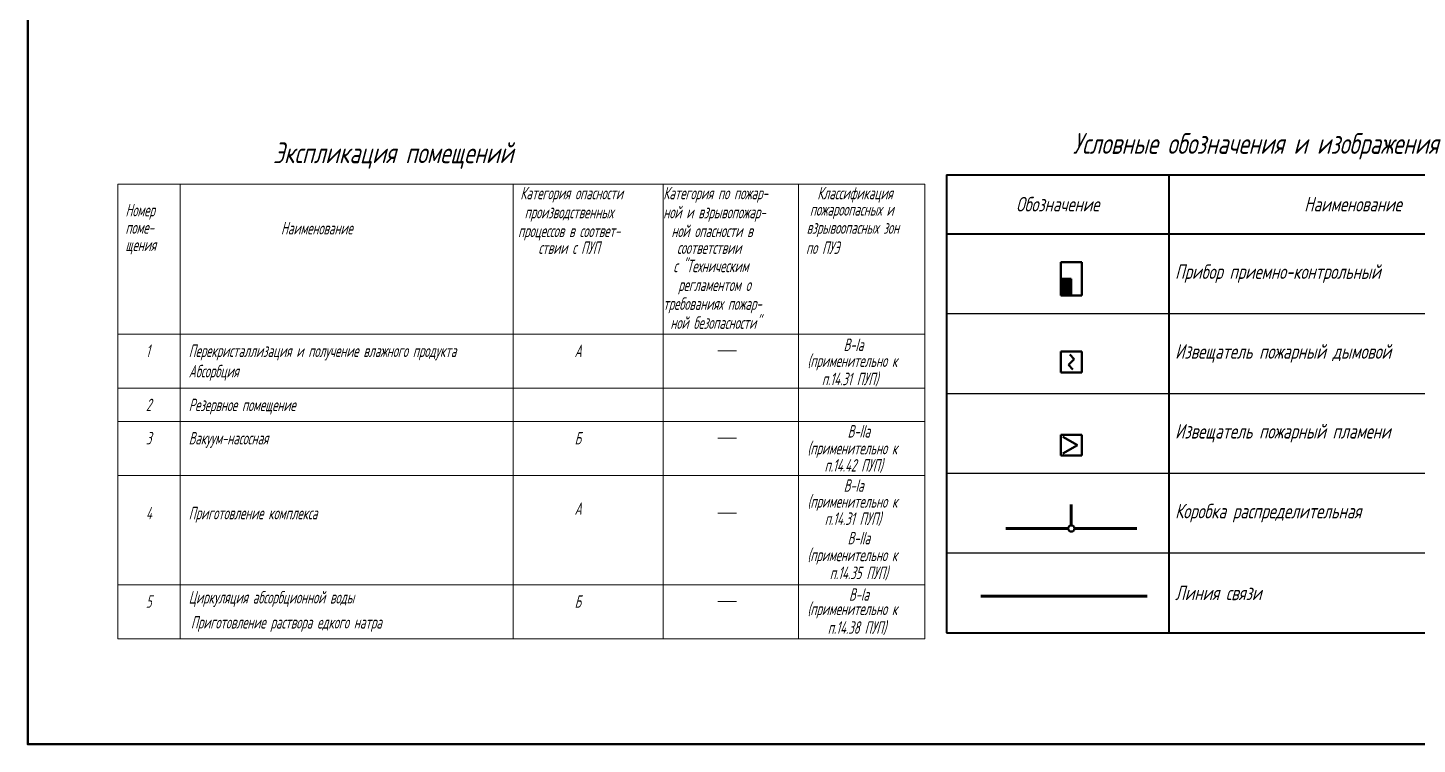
# Model space of a CAD drawing. Header units: millimetres. Extents: x 1663 to 6300, y 431 to 1491.
# Drawn here: x 4249.2 to 4733.8, y 757.4 to 1007.3 of the extents above; entities that cross this region are included whole.
import ezdxf

# ---------------------------------------------------------------- set-up
doc = ezdxf.new("R2010")
doc.units = ezdxf.units.MM
for name, color, linetype, lineweight in [('Датчики (Вновь)', 2, 'Continuous', 50), ('Линия связи (Вновь)', 3, 'Continuous', 60), ('ППК и др. приБоры', 171, 'Continuous', 50), ('Связь', 84, 'Continuous', 50), ('Строительный', 251, 'Continuous', 13), ('ТаБлица', 253, 'Continuous', 25), ('Формат - толстая линия', 7, 'Continuous', 50)]:
    doc.layers.add(name, color=color, linetype=linetype, lineweight=lineweight)
doc.styles.add('Simplex', font='simplex.shx', dxfattribs={"width": 0.7, "oblique": 15})

# ---------------------------------------------------------------- blocks, each defined once
blk = doc.blocks.new('A$C178B2837')
at = {"layer": 'Строительный', "ltscale": 100}
for p, q in [((3.2, 111.2), (197.06, 111.2)), ((3.2, 111.2), (3.2, 1.97)), ((18.2, 111.2), (18.2, 1.97)), ((98.2, 111.2), (98.2, 1.97)), ((98.2, 30.2), (98.2, 111.2)), ((134.25, 111.2), (134.25, 1.97)), ((166.74, 111.2), (166.74, 1.97)), ((197.06, 111.2), (197.06, 1.97)), ((3.2, 75.2), (197.06, 75.2)), ((147.39, 71.19), (151.86, 71.19)), ((3.2, 62.2), (197.06, 62.2)), ((3.2, 54.2), (197.06, 54.2)), ((147.39, 50.19), (151.86, 50.19)), ((3.2, 41.2), (197.06, 41.2)), ((147.39, 32.19), (151.86, 32.19)), ((3.2, 14.97), (197.06, 14.97)), ((147.39, 10.96), (151.86, 10.96)), ((3.2, 1.97), (197.06, 1.97))]:
    blk.add_line(p, q, dxfattribs=at)
at = {"layer": 'Строительный', "ltscale": 100, "style": 'Simplex', "oblique": 15}
for s, height, width, p in [('Экспликация помещений', 5, 0.7, (40.52, 116.27)), ('Категория опасности ', 3, 0.6, (99.91, 107.59)), ('Категория по пожар-', 3, 0.6, (134.25, 107.59)), ('Классификация ', 3, 0.6, (171.25, 107.59)), ('Номер', 3, 0.6, (5.04, 103.49)), ('производственных', 3, 0.6, (100.93, 103.01)), ('ной и взрывопожар-', 3, 0.6, (134.25, 103.01)), ('пожароопасных и', 3, 0.6, (169.46, 103.66)), ('поме-', 3, 0.6, (5.04, 99.32)), ('Наименование', 3, 0.6, (42.41, 99.15)), ('процессов в соответ-', 3, 0.6, (99.37, 98.51)), ('ной опасности в ', 3, 0.6, (136.2, 98.51)), ('взрывоопасных зон ', 3, 0.6, (168.68, 99.3)), ('щения', 3, 0.6, (5.04, 95.15)), ('ствии с ПУП', 3, 0.6, (104.25, 94.47)), ('по ПУЭ', 3, 0.6, (168.54, 94.47)), ('с "Техническим', 3, 0.6, (136.68, 90.08)), ('соответствии', 3, 0.6, (137.54, 94.47)), ('регламентом о', 3, 0.6, (137.84, 85.55)), ('требованиях пожар-', 3, 0.6, (134.22, 81.03)), ('ной безопасности"', 3, 0.6, (135.95, 76.46)), ('В-Iа', 3, 0.6, (177.55, 71.14)), ('1', 3, 0.6, (9.95, 69.7)), ('Перекристаллизация и получение влажного продукта', 3, 0.6, (20.24, 69.7)), ('А', 3, 0.6, (112.94, 69.7)), ('(применительно к', 3, 0.6, (168.88, 67.31)), ('Абсорбция', 3, 0.6, (20.24, 64.81)), ('п.14.31 ПУП)', 3, 0.6, (172.34, 62.93)), ('2', 3, 0.6, (9.95, 56.7)), ('Резервное помещение', 3, 0.6, (20.24, 56.7)), ('3', 3, 0.6, (9.95, 48.7)), ('Вакуум-насосная', 3, 0.6, (20.24, 48.7)), ('Б', 3, 0.6, (112.94, 48.7)), ('В-IIа ', 3, 0.6, (178.52, 50.36)), ('(применительно к', 3, 0.6, (168.88, 46.31)), ('п.14.42 ПУП)', 3, 0.6, (172.98, 42.18)), ('В-Iа', 3, 0.6, (177.58, 37.33)), ('(применительно к', 3, 0.6, (168.9, 33.5)), ('4', 3, 0.6, (9.95, 30.7)), ('Приготовление комплекса', 3, 0.6, (20.24, 30.7)), ('А', 3, 0.6, (112.94, 31.79)), ('п.14.31 ПУП)', 3, 0.6, (173.03, 29.36)), ('В-IIа ', 3, 0.6, (178.52, 24.7)), ('(применительно к', 3, 0.6, (168.88, 20.65)), ('п.14.35 ПУП)', 3, 0.6, (174.24, 16.34)), ('Циркуляция абсорбционной воды', 3, 0.6, (20.24, 10.48)), ('В-Iа', 3, 0.6, (178.86, 11.15)), ('5', 3, 0.6, (9.95, 9.47)), ('Б', 3, 0.6, (112.94, 9.47)), ('(применительно к', 3, 0.6, (168.88, 7.7)), ('Приготовление раствора едкого натра', 3, 0.6, (20.77, 4.47)), ('п.14.38 ПУП)', 3, 0.6, (173.76, 3.21))]:
    blk.add_text(s, height=height, dxfattribs=dict(at, width=width)).set_placement(p)
blk = doc.blocks.new('*T60')
at = {"layer": 'ТаБлица', "color": 0, "linetype": 'ByBlock', "lineweight": 40, "transparency": 16777216}
for p, q in [((0, 0), (205.98, 0)), ((0, 0), (0, -159.8)), ((77.58, 0), (77.58, -159.8)), ((205.98, 0), (205.98, -159.8)), ((0, -20.58), (205.98, -20.58)), ((0, -159.8), (205.98, -159.8))]:
    blk.add_line(p, q, dxfattribs=at)
at = {"layer": 'ТаБлица', "color": 5, "linetype": 'ByBlock', "lineweight": 25, "transparency": 16777216}
for p, q in [((0, -48.43), (205.98, -48.43)), ((0, -76.27), (205.98, -76.27)), ((0, -104.11), (205.98, -104.11)), ((0, -131.96), (205.98, -131.96))]:
    blk.add_line(p, q, dxfattribs=at)
at = {"layer": 'ТаБлица', "color": 2, "transparency": 16777216, "char_height": 5.082, "style": 'Simplex'}
for s, insert, width, attachment_point in [('Обозначение', (38.79, -10.29), 77.5805, 5), ('Наименование', (141.78, -10.29), 128.4005, 5), ('Прибор приемно-контрольный', (79.76, -34.51), 124.0445, 4), ('Извещатель пожарный дымовой', (79.76, -62.35), 124.0445, 4), ('Извещатель пожарный пламени', (79.76, -90.19), 124.0445, 4), ('Коробка распределительная', (79.76, -118.04), 124.0445, 4), ('Линия связи', (79.76, -145.88), 124.0445, 4)]:
    blk.add_mtext(s, dxfattribs=dict(at, insert=insert, width=width, attachment_point=attachment_point))
blk = doc.blocks.new('A$C3B4B2642')
at = {"layer": 'ППК и др. приБоры'}
blk.add_hatch(color=256, dxfattribs=at).paths.add_polyline_path([(4, 2.5), (4, 0), (8, 0), (8, 2.5)])
for p, q in [((0, 5), (0, 0)), ((8, 5), (0, 5)), ((8, 0), (8, 5)), ((4, 0), (4, 2.5)), ((4, 2.5), (8, 2.5)), ((0, 0), (8, 0))]:
    blk.add_line(p, q, dxfattribs=at)
blk = doc.blocks.new('A$C22FD429A')
at = {"layer": 'Датчики (Вновь)'}
for p, q in [((0, 5), (5, 5)), ((0, 0), (0, 5)), ((3.21, 3.21), (2.15, 4.27)), ((5, 5), (5, 0)), ((5, 0), (0, 0)), ((1.79, 1.79), (3.21, 3.21)), ((1.79, 1.79), (2.85, 0.73))]:
    blk.add_line(p, q, dxfattribs=at)
blk = doc.blocks.new('A$C3AF337A9')
at = {"layer": 'Датчики (Вновь)'}
for p, q in [((0, 5), (5, 5)), ((0, 0), (0, 5)), ((0.5, 0.5), (2.5, 4)), ((2.5, 4), (4.5, 0.5)), ((5, 5), (5, 0)), ((5, 0), (0, 0))]:
    blk.add_line(p, q, dxfattribs=at)

msp = doc.modelspace()

# ---------------------------------------------------------------- linework, layer by layer
at = {"layer": 'Линия связи (Вновь)'}
for p, q in [((4613.18, 833.7), (4613.18, 840.96)), ((4612.09, 832.61), (4590.31, 832.61)), ((4614.27, 832.61), (4636.05, 832.61)), ((4581.59, 808.96), (4639.67, 808.96))]:
    msp.add_line(p, q, dxfattribs=at)
at = {"layer": 'Связь'}
msp.add_circle((4613.18, 832.61), 1.09, dxfattribs=at)
at = {"layer": 'Формат - толстая линия'}
msp.add_lwpolyline([(4249.19, 1489.07), (5256.24, 1489.07), (5256.24, 757.36), (4249.19, 757.36)], close=True, dxfattribs=at)

# ---------------------------------------------------------------- block references
msp.add_blockref('*T60', (4569.62, 956.03))
at = {"xscale": 1.452, "yscale": 1.452, "zscale": 1.452, "rotation": 270}
for name, p in [('A$C3B4B2642', (4609.55, 925.54)), ('A$C3AF337A9', (4609.55, 865.28))]:
    msp.add_blockref(name, p, dxfattribs=at)
at = {"xscale": 1.452, "yscale": 1.452, "zscale": 1.452}
msp.add_blockref('A$C22FD429A', (4609.55, 887.06), dxfattribs=at)
at = {"layer": 'Линия связи (Вновь)', "xscale": 1.452, "yscale": 1.452, "zscale": 1.452}
msp.add_blockref('A$C178B2837', (4275.93, 791.22), dxfattribs=at)

# ---------------------------------------------------------------- texts
at = {"layer": 'ТаБлица', "color": 2, "insert": (4677.46, 965.94), "char_height": 7.26, "width": 268.4535, "attachment_point": 5, "style": 'Simplex'}
msp.add_mtext('Условные обозначения и изображения', dxfattribs=at)

doc.saveas('drawing.dxf')
